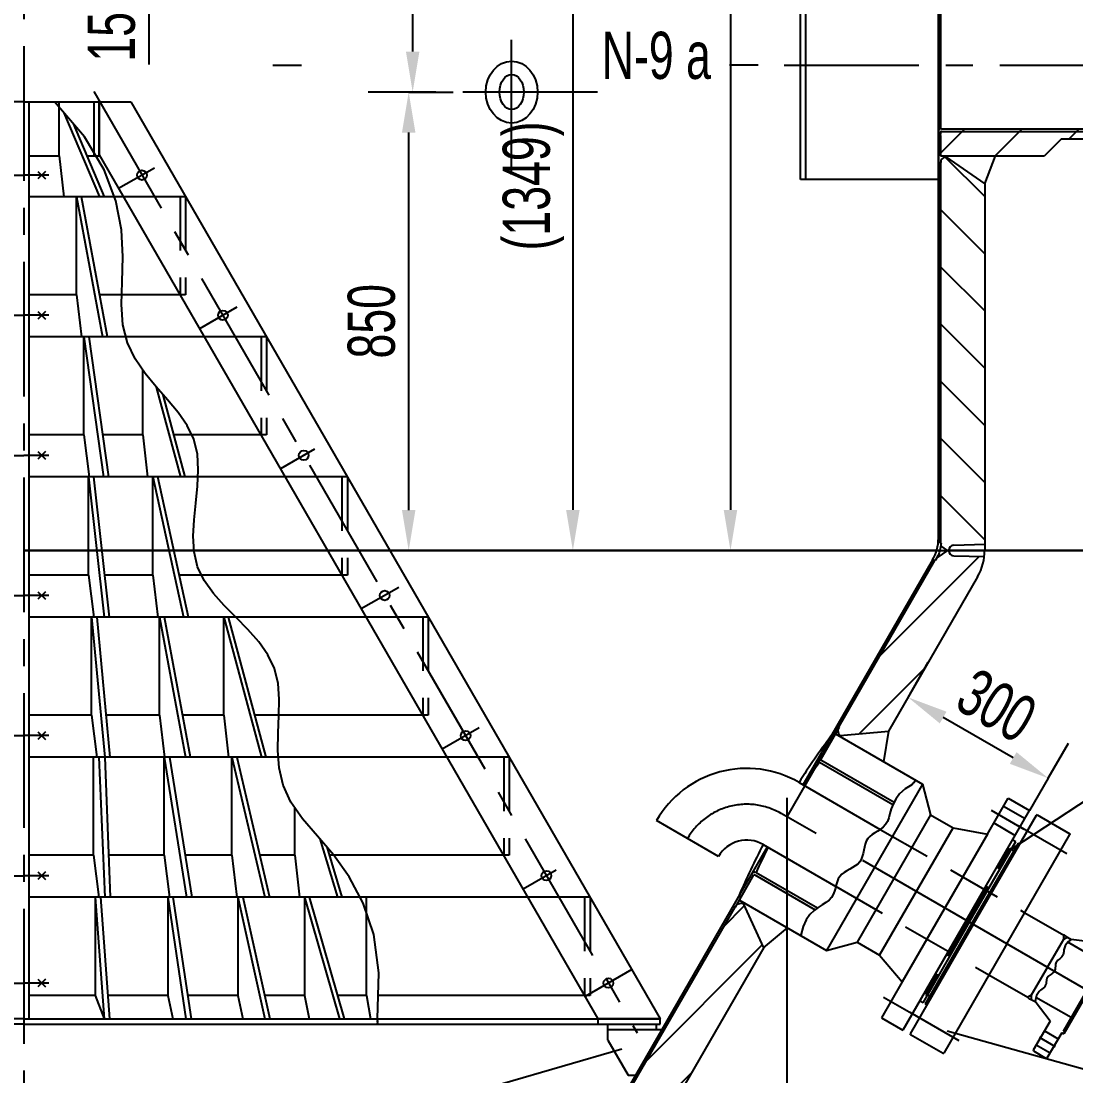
# Model space of a CAD drawing. Extents: x -3 to 21028, y -3 to 29728.
# Drawn here: x 6529 to 8485, y 6841 to 8797 of the extents above; entities that cross this region are included whole.
import ezdxf
from ezdxf.enums import TextEntityAlignment as Align

# ---------------------------------------------------------------- set-up
doc = ezdxf.new("R2010")
doc.units = 0
doc.header["$LTSCALE"] = 200
doc.header["$MEASUREMENT"] = 0
for name, pattern in [('F', [0.75, 0.5, -0.25]), ('G', [2, 1.25, -0.25, 0.25, -0.25]), ('K', [2.5, 1.25, -0.25, 0.25, -0.25, 0.25, -0.25])]:
    doc.linetypes.add(name, pattern=pattern)
doc.layers.get('0').update_dxf_attribs({"linetype": 'CONTINUOUS'})
doc.layers.get('DEFPOINTS').update_dxf_attribs({"linetype": 'CONTINUOUS'})
for name, color, linetype in [('01', 7, 'CONTINUOUS'), ('02', 1, 'CONTINUOUS'), ('02C', 3, 'CONTINUOUS'), ('04', 2, 'F'), ('05', 4, 'G'), ('07', 6, 'K'), ('08', 1, 'CONTINUOUS'), ('11', 3, 'CONTINUOUS')]:
    doc.layers.add(name, color=color, linetype=linetype)
doc.styles.get("Standard").update_dxf_attribs({"font": 'thenor.shx', "width": 0.707, "bigfont": 'hztxt.shx'})
doc.dimstyles.new('INTE', dxfattribs={"dimscale": 25, "dimtxt": 3.5, "dimasz": 3, "dimexe": 3, "dimexo": 0, "dimgap": 1, "dimtad": 1, "dimdec": 3, "dimdsep": 46, "dimtxsty": 'Standard', "dimcen": 0, "dimclrd": 1, "dimclre": 1, "dimclrt": 3, "dimaunit": 1, "dimadec": 0, "dimazin": 0, "dimtfac": 1, "dimtdec": 4, "dimtofl": 0, "dimtmove": 0, "dimatfit": 0, "dimfxl": 0, "dimtzin": 0, "dimarcsym": 0})
doc.dimstyles.new('INTE$2', dxfattribs={"dimscale": 25, "dimtxt": 3.5, "dimasz": 3, "dimexe": 3, "dimexo": 0, "dimgap": 1, "dimtad": 1, "dimtih": 1, "dimtoh": 1, "dimdec": 3, "dimdsep": 46, "dimtxsty": 'Standard', "dimcen": 0, "dimclrd": 1, "dimclre": 1, "dimclrt": 3, "dimaunit": 1, "dimadec": 3, "dimazin": 0, "dimtfac": 1, "dimtdec": 4, "dimtofl": 0, "dimtmove": 0, "dimatfit": 0, "dimfxl": 0, "dimtzin": 0, "dimarcsym": 0})
pattern_1 = [(45, (0, -289.53), (-53.033, 53.033), [])]

# ---------------------------------------------------------------- blocks, each defined once
blk = doc.blocks.new('*D77')
at = {"color": 1, "linetype": 'ByBlock'}
for p, q in [((7247.6, 8954.6), (7172.6, 8954.6)), ((7247.6, 8179.6), (7247.6, 8879.6)), ((6533.8, 8104.6), (7322.6, 8104.6))]:
    blk.add_line(p, q, dxfattribs=at)
for points in [[(7235.1, 8879.6), (7260.1, 8879.6), (7247.6, 8954.6)], [(7235.1, 8179.6), (7260.1, 8179.6), (7247.6, 8104.6)]]:
    blk.add_solid(points, dxfattribs=at)
at = {"layer": 'DEFPOINTS', "color": 0, "linetype": 'ByBlock'}
for p in [(7247.6, 8954.6), (7247.6, 8954.6), (6533.8, 8104.6)]:
    blk.add_point(p, dxfattribs=at)
at = {"color": 3, "linetype": 'ByBlock', "insert": (7178.8, 8529.6), "char_height": 87.5, "attachment_point": 5, "rotation": 90}
blk.add_mtext('850', dxfattribs=at)
blk = doc.blocks.new('*D194')
at = {"color": 1, "linetype": 'ByBlock'}
for p, q in [((8173.7, 7832.2), (8211.1, 7897.2)), ((8368.6, 7719.8), (8238.6, 7794.7)), ((8433.5, 7682.3), (8471, 7747.3))]:
    blk.add_line(p, q, dxfattribs=at)
for points in [[(8244.9, 7805.6), (8232.4, 7783.9), (8173.7, 7832.2)], [(8374.8, 7730.6), (8362.3, 7709), (8433.5, 7682.3)]]:
    blk.add_solid(points, dxfattribs=at)
at = {"layer": 'DEFPOINTS', "color": 0, "linetype": 'ByBlock'}
for p in [(8173.7, 7832.2), (8173.7, 7832.2), (8433.5, 7682.3)]:
    blk.add_point(p, dxfattribs=at)
at = {"color": 3, "linetype": 'ByBlock', "insert": (8337.9, 7816.8), "char_height": 87.5, "attachment_point": 5, "rotation": 330.0236}
blk.add_mtext('300', dxfattribs=at)
blk = doc.blocks.new('*D205')
at = {"color": 1, "linetype": 'ByBlock'}
for p, q in [((8233.8, 17274.6), (9669.6, 17274.6)), ((9594.6, 17199.6), (9594.6, 8179.6)), ((8233.1, 8104.6), (9669.6, 8104.6))]:
    blk.add_line(p, q, dxfattribs=at)
for points in [[(9582.1, 17199.6), (9607.1, 17199.6), (9594.6, 17274.6)], [(9582.1, 8179.6), (9607.1, 8179.6), (9594.6, 8104.6)]]:
    blk.add_solid(points, dxfattribs=at)
at = {"layer": 'DEFPOINTS', "color": 0, "linetype": 'ByBlock'}
for p in [(8233.8, 17274.6), (8233.1, 8104.6), (9594.6, 8104.6)]:
    blk.add_point(p, dxfattribs=at)
at = {"color": 3, "linetype": 'ByBlock', "insert": (9525.9, 12689.6), "char_height": 87.5, "attachment_point": 5, "rotation": 90}
blk.add_mtext('9170', dxfattribs=at)
blk = doc.blocks.new('*D206')
at = {"color": 1, "linetype": 'ByBlock'}
for p, q in [((6533.8, 7815.1), (9674.3, 7815.1)), ((9599.3, 7740.1), (9599.3, 6308.1)), ((7317.9, 6233.1), (9674.3, 6233.1))]:
    blk.add_line(p, q, dxfattribs=at)
for points in [[(9586.8, 7740.1), (9611.8, 7740.1), (9599.3, 7815.1)], [(9586.8, 6308.1), (9611.8, 6308.1), (9599.3, 6233.1)]]:
    blk.add_solid(points, dxfattribs=at)
at = {"layer": 'DEFPOINTS', "color": 0, "linetype": 'ByBlock'}
for p in [(6533.8, 7815.1), (7317.9, 6233.1), (9599.3, 6233.1)]:
    blk.add_point(p, dxfattribs=at)
at = {"color": 3, "linetype": 'ByBlock', "insert": (9530.6, 7024.1), "char_height": 87.5, "attachment_point": 5, "rotation": 90}
blk.add_mtext('1580', dxfattribs=at)
blk = doc.blocks.new('*D249')
at = {"color": 1, "linetype": 'ByBlock'}
for start, end in [(78.2616, 84.1308), (115.8692, 121.7384)]:
    blk.add_arc((6533.8, 26137.6), 732.5, start, end, dxfattribs=at)
for points in [[(6608.1, 26853.8), (6609.4, 26878.8), (6533.8, 26870.1)], [(6209.4, 26808.2), (6219.1, 26785.2), (6283.3, 26825.9)]]:
    blk.add_solid(points, dxfattribs=at)
at = {"layer": 'DEFPOINTS', "color": 0, "linetype": 'ByBlock'}
for p in [(6533.8, 28297.5), (5947.1, 27749.7), (6364.9, 26850.4), (6533.8, 26137.6), (6533.8, 5882.7)]:
    blk.add_point(p, dxfattribs=at)
at = {"color": 3, "linetype": 'ByBlock', "insert": (6422.7, 26930.4), "char_height": 87.5, "attachment_point": 5}
blk.add_mtext('20°', dxfattribs=at)
blk = doc.blocks.new('*D250')
at = {"color": 1, "linetype": 'ByBlock'}
for start, end in [(100.1385, 110.277), (49.723, 59.8615)]:
    blk.add_arc((6533.8, 26137.6), 424.4, start, end, dxfattribs=at)
for points in [[(6458, 26567.9), (6460.2, 26543), (6533.8, 26562)], [(6741.6, 26493.4), (6752.2, 26516), (6679, 26536.5)]]:
    blk.add_solid(points, dxfattribs=at)
at = {"layer": 'DEFPOINTS', "color": 0, "linetype": 'ByBlock'}
for p in [(6533.8, 28297.5), (7120.6, 27749.7), (6583.1, 26559.2), (6533.8, 26137.6), (6533.8, 5882.7)]:
    blk.add_point(p, dxfattribs=at)
at = {"color": 3, "linetype": 'ByBlock', "insert": (6634.8, 26618.6), "char_height": 87.5, "attachment_point": 5}
blk.add_mtext('20°', dxfattribs=at)
blk = doc.blocks.new('*D354')
at = {"color": 1, "linetype": 'ByBlock'}
for p, q in [((7948.8, 7356.1), (7948.8, 6387.4)), ((6533.8, 2082.3), (6533.8, 6537.4)), ((7873.8, 6462.4), (6608.8, 6462.4))]:
    blk.add_line(p, q, dxfattribs=at)
for points in [[(6608.8, 6474.9), (6608.8, 6449.9), (6533.8, 6462.4)], [(7873.8, 6474.9), (7873.8, 6449.9), (7948.8, 6462.4)]]:
    blk.add_solid(points, dxfattribs=at)
at = {"layer": 'DEFPOINTS', "color": 0, "linetype": 'ByBlock'}
for p in [(7948.8, 7356.1), (6533.8, 6462.4), (6533.8, 2082.3)]:
    blk.add_point(p, dxfattribs=at)
at = {"color": 3, "linetype": 'ByBlock', "insert": (7241.3, 6531.1), "char_height": 87.5, "attachment_point": 5}
blk.add_mtext('1415', dxfattribs=at)
blk = doc.blocks.new('*D357')
at = {"color": 1, "linetype": 'ByBlock'}
for p, q in [((7654.8, 9015.1), (9352.8, 9015.1)), ((9277.8, 7890.1), (9277.8, 8940.1)), ((8233.1, 7815.1), (9352.8, 7815.1))]:
    blk.add_line(p, q, dxfattribs=at)
for points in [[(9265.3, 8940.1), (9290.3, 8940.1), (9277.8, 9015.1)], [(9265.3, 7890.1), (9290.3, 7890.1), (9277.8, 7815.1)]]:
    blk.add_solid(points, dxfattribs=at)
at = {"layer": 'DEFPOINTS', "color": 0, "linetype": 'ByBlock'}
for p in [(7654.8, 9015.1), (9277.8, 9015.1), (8233.1, 7815.1)]:
    blk.add_point(p, dxfattribs=at)
at = {"color": 3, "linetype": 'ByBlock', "insert": (9209, 8415.1), "char_height": 87.5, "attachment_point": 5, "rotation": 90}
blk.add_mtext('1200', dxfattribs=at)
blk = doc.blocks.new('*D361')
at = {"color": 1, "linetype": 'ByBlock'}
for p, q in [((7077.8, 9166.8), (7627, 9166.8)), ((7552, 9091.8), (7552, 7890.1)), ((6533.8, 7815.1), (7627, 7815.1))]:
    blk.add_line(p, q, dxfattribs=at)
for points in [[(7539.5, 9091.8), (7564.5, 9091.8), (7552, 9166.8)], [(7539.5, 7890.1), (7564.5, 7890.1), (7552, 7815.1)]]:
    blk.add_solid(points, dxfattribs=at)
at = {"layer": 'DEFPOINTS', "color": 0, "linetype": 'ByBlock'}
for p in [(7077.8, 9166.8), (6533.8, 7815.1), (7552, 7815.1)]:
    blk.add_point(p, dxfattribs=at)
at = {"color": 3, "linetype": 'ByBlock', "insert": (7478.8, 8491), "char_height": 87.5, "attachment_point": 5, "rotation": 90}
blk.add_mtext('(1349)', dxfattribs=at)
blk = doc.blocks.new('*D362')
at = {"color": 1, "linetype": 'ByBlock'}
for p, q in [((6765.5, 9241.8), (6765.5, 9316.8)), ((6533.8, 9166.8), (6840.5, 9166.8)), ((6861.6, 9015.1), (6690.5, 9015.1)), ((6765.5, 8940.1), (6765.5, 8716.1))]:
    blk.add_line(p, q, dxfattribs=at)
for points in [[(6753, 9241.8), (6778, 9241.8), (6765.5, 9166.8)], [(6753, 8940.1), (6778, 8940.1), (6765.5, 9015.1)]]:
    blk.add_solid(points, dxfattribs=at)
at = {"layer": 'DEFPOINTS', "color": 0, "linetype": 'ByBlock'}
for p in [(6533.8, 9166.8), (6765.5, 9015.1), (6861.6, 9015.1)]:
    blk.add_point(p, dxfattribs=at)
at = {"color": 3, "linetype": 'ByBlock', "insert": (6696.7, 8790.6), "char_height": 87.5, "attachment_point": 5, "rotation": 90}
blk.add_mtext('150', dxfattribs=at)
blk = doc.blocks.new('*D380')
at = {"color": 1, "linetype": 'ByBlock'}
for p, q in [((8229.8, 10125.1), (7769.3, 10125.1)), ((7844.3, 10050.1), (7844.3, 7890.1)), ((8233.1, 7815.1), (7769.3, 7815.1))]:
    blk.add_line(p, q, dxfattribs=at)
for points in [[(7831.8, 10050.1), (7856.8, 10050.1), (7844.3, 10125.1)], [(7831.8, 7890.1), (7856.8, 7890.1), (7844.3, 7815.1)]]:
    blk.add_solid(points, dxfattribs=at)
at = {"layer": 'DEFPOINTS', "color": 0, "linetype": 'ByBlock'}
for p in [(8229.8, 10125.1), (7844.3, 7815.1), (8233.1, 7815.1)]:
    blk.add_point(p, dxfattribs=at)
at = {"color": 3, "linetype": 'ByBlock', "insert": (7775.6, 8970.1), "char_height": 87.5, "attachment_point": 5, "rotation": 90}
blk.add_mtext('2310', dxfattribs=at)
blk = doc.blocks.new('*D425')
at = {"color": 1, "linetype": 'ByBlock'}
for p, q in [((8229.8, 7831.4), (8229.8, 9795.2)), ((8233.8, 8895.6), (8233.8, 9795.2)), ((8154.8, 9720.2), (7998.9, 9720.2)), ((8308.8, 9720.2), (8383.8, 9720.2))]:
    blk.add_line(p, q, dxfattribs=at)
for points in [[(8154.8, 9732.7), (8154.8, 9707.7), (8229.8, 9720.2)], [(8308.8, 9732.7), (8308.8, 9707.7), (8233.8, 9720.2)]]:
    blk.add_solid(points, dxfattribs=at)
at = {"layer": 'DEFPOINTS', "color": 0, "linetype": 'ByBlock'}
for p in [(8229.8, 9720.2), (8233.8, 8895.6), (8229.8, 7831.4)]:
    blk.add_point(p, dxfattribs=at)
at = {"color": 3, "linetype": 'ByBlock', "insert": (8039.4, 9789), "char_height": 87.5, "attachment_point": 5}
blk.add_mtext('4', dxfattribs=at)
blk = doc.blocks.new('*D438')
at = {"color": 1, "linetype": 'ByBlock'}
for p, q in [((6834.3, 27965.4), (10524.2, 27965.4)), ((10449.2, 27890.4), (10449.2, 2343.6)), ((9669.4, 2268.6), (10524.2, 2268.6))]:
    blk.add_line(p, q, dxfattribs=at)
for points in [[(10436.7, 27890.4), (10461.7, 27890.4), (10449.2, 27965.4)], [(10436.7, 2343.6), (10461.7, 2343.6), (10449.2, 2268.6)]]:
    blk.add_solid(points, dxfattribs=at)
at = {"layer": 'DEFPOINTS', "color": 0, "linetype": 'ByBlock'}
for p in [(6834.3, 27965.4), (9669.4, 2268.6), (10449.2, 2268.6)]:
    blk.add_point(p, dxfattribs=at)
at = {"color": 3, "linetype": 'ByBlock', "insert": (10380.4, 15117), "char_height": 87.5, "attachment_point": 5, "rotation": 90}
blk.add_mtext('≈25685', dxfattribs=at)
blk = doc.blocks.new('*D456')
at = {"color": 1, "linetype": 'ByBlock'}
for p, q in [((6533.8, 6936.8), (6270.5, 6936.8)), ((6345.5, 6861.8), (6345.5, 6308.1)), ((6533.8, 6233.1), (6270.5, 6233.1))]:
    blk.add_line(p, q, dxfattribs=at)
for points in [[(6333, 6861.8), (6358, 6861.8), (6345.5, 6936.8)], [(6333, 6308.1), (6358, 6308.1), (6345.5, 6233.1)]]:
    blk.add_solid(points, dxfattribs=at)
at = {"layer": 'DEFPOINTS', "color": 0, "linetype": 'ByBlock'}
for p in [(6533.8, 6936.8), (6345.5, 6233.1), (6533.8, 6233.1)]:
    blk.add_point(p, dxfattribs=at)
at = {"color": 3, "linetype": 'ByBlock', "insert": (6276.8, 6585), "char_height": 87.5, "attachment_point": 5, "rotation": 90}
blk.add_mtext('703.702', dxfattribs=at)

msp = doc.modelspace()

# ---------------------------------------------------------------- hatches: boundary and pattern name
at = {"layer": '08'}
h = msp.add_hatch(dxfattribs=at)
h.set_pattern_fill('ANSI31', color=256, scale=600, style=0)
h.paths.add_polyline_path([(8426.8306, 8883.1112), (8241.8306, 8883.1112), (8241.8306, 8885.1112), (8234.8306, 8890.0127), (8234.8306, 8895.0127), (8229.8306, 8897.8994), (8229.8306, 8836.685, 0.296918997), (8235.3182, 8833.1112), (8619.8306, 8833.1112), (8619.8306, 8715.1112), (8622.8306, 8715.1112), (8622.8306, 8871.6112), (8626.3306, 8871.6112), (8626.3306, 8887.6112), (8619.8306, 8887.6112), (8619.8306, 8897.1112), (8573.8306, 8897.1112), (8573.8306, 8873.1112), (8512.8306, 8851.6112), (8458.3306, 8851.6112)])
h.paths.add_polyline_path([(8622.8306, 8715.1112), (8619.8306, 8715.1112), (8619.8306, 8597.1112), (8235.3182, 8597.1112, 0.296918997), (8229.8306, 8593.5374), (8229.8306, 8532.323), (8234.8306, 8535.2098), (8234.8306, 8540.2098), (8241.8306, 8545.1112), (8241.8306, 8547.1112), (8426.8306, 8547.1112), (8458.3306, 8578.6112), (8512.8306, 8578.6112), (8573.8306, 8557.1112), (8573.8306, 8533.1112), (8619.8306, 8533.1112), (8619.8306, 8542.6112), (8626.3306, 8542.6112), (8626.3306, 8558.6112), (8622.8306, 8558.6112)])
h.paths.add_polyline_path([(8619.8306, 8497.1112), (8573.8306, 8497.1112), (8573.8306, 8480.1112), (8619.8306, 8480.1112)])
h.paths.add_polyline_path([(8619.8306, 8950.1112), (8573.8306, 8950.1112), (8573.8306, 8933.1112), (8619.8306, 8933.1112)])
h = msp.add_hatch(dxfattribs=at)
h.set_pattern_fill('ANSI31', color=256, scale=600, angle=90, style=0)
h.set_pattern_definition([(135, (0, -289.53), (-53.033, -53.033), [])])
h.paths.add_polyline_path([(8315.8306, 8494.6963), (8243.8306, 8545.1112), (8241.8306, 8545.1112), (8234.8306, 8540.2098), (8234.8306, 8535.2098), (8233.8306, 8534.6324), (8233.8306, 7829.0911), (8234.8306, 7828.5137), (8234.8306, 7828.2299, -0.022884355), (8234.6214, 7823.6602), (8246.8306, 7815.1112), (8248.8306, 7815.1112, -0.406566259), (8258.5689, 7825.1078), (8315.8306, 7826.6072)])
h = msp.add_hatch(dxfattribs=at)
h.set_pattern_fill('ANSI31', color=256, scale=600, style=0)
h.set_pattern_definition(pattern_1)
h.paths.add_polyline_path([(8302.4538, 7765.9631, 0.100322337), (8315.0722, 7803.6351), (8258.5689, 7805.1146, -0.406566259), (8248.8306, 7815.1112), (8246.8306, 7815.1112), (8226.9595, 7801.1973), (8224.0755, 7796.1973), (8222.9211, 7796.1973), (8045.5015, 7488.6052), (8046.1254, 7487.5266), (8043.2386, 7482.5266), (8045.7737, 7473.0657), (8047.5057, 7472.0657), (8137.4733, 7479.9368)])
h = msp.add_hatch(dxfattribs=at)
h.set_pattern_fill('ANSI31', color=256, scale=600, style=0)
h.set_pattern_definition(pattern_1)
h.paths.add_polyline_path([(7905.7714, 7078.2355), (7867.5057, 7160.2965), (7865.7737, 7161.2965), (7856.3127, 7158.7615), (7853.426, 7153.7615), (7852.3636, 7153.7623), (7328.1984, 6245.0178), (7329.0647, 6244.5181, 0.029075022), (7326.4496, 6239.3298), (7335.3306, 6233.1112), (7337.3306, 6233.1112, -0.406566259), (7347.0689, 6243.1078), (7425.2493, 6245.155)])

# ---------------------------------------------------------------- linework, layer by layer
at = {"color": 1, "linetype": 'ByBlock'}
for p, q in [((7254.9372, 13290.1112), (7254.9372, 8740.1112)), ((7247.5934, 8665.1112), (7329.9372, 8665.1112))]:
    msp.add_line(p, q, dxfattribs=at)
msp.add_solid([(7242.4372, 8740.1112), (7267.4372, 8740.1112), (7254.9372, 8665.1112)], dxfattribs=at)
at = {"layer": '01'}
for p, q in [((8229.8306, 14549.323), (8229.8306, 7831.4005)), ((7973.8306, 8503.0127), (7973.8306, 8941.3271)), ((7983.8306, 8503.0127), (7983.8306, 8935.5536)), ((8233.8306, 8833.2986), (8233.8306, 8596.9239)), ((6533.8306, 8646.8131), (6335.3261, 8646.8131)), ((6533.8306, 8646.8131), (6732.3352, 8646.8131)), ((6543.8306, 6946.8131), (6543.8306, 8646.8131)), ((6599.4559, 8546.8131), (6599.4559, 8646.8131)), ((6663.8306, 8646.8131), (6663.8306, 8546.8131)), ((6673.5956, 8548.553), (6673.5956, 8648.553)), ((6673.8306, 8646.8131), (6673.8306, 8546.8131)), ((6732.3352, 8646.8131), (7713.8306, 6946.8131)), ((6607.9992, 8626.7941), (6674.479, 8471.0178)), ((6625.1642, 8606.8656), (6683.1392, 8471.0178)), ((8235.3182, 8597.1112), (8619.8306, 8597.1112)), ((8235.3182, 8592.1112), (8560.8306, 8592.1112)), ((8233.8306, 8584.6313), (8233.8306, 8547.1112)), ((8458.3306, 8578.6112), (8426.8306, 8547.1112)), ((6673.5956, 8548.553), (7598.3606, 6946.8131)), ((6543.8306, 8546.8131), (6599.4559, 8546.8131)), ((6599.4559, 8546.8131), (6608.1161, 8471.0178)), ((6650.7925, 8546.8131), (6673.8306, 8546.8131)), ((8234.8306, 8535.2098), (8229.8306, 8532.323)), ((8233.8306, 8547.1112), (8426.8306, 8547.1112)), ((8233.8306, 8534.6324), (8233.8306, 7829.0911)), ((8241.8306, 8545.1112), (8234.8306, 8540.2098)), ((8234.8306, 8535.2098), (8234.8306, 8540.2098)), ((8241.8306, 8545.1112), (8241.8306, 8547.1112)), ((8243.8306, 8545.1112), (8243.8306, 8547.1112)), ((8243.8306, 8545.1112), (8315.8306, 8494.6963)), ((8315.8306, 8494.6963), (8335.8306, 8547.1112)), ((6559.7573, 8518.0408), (6573.8994, 8503.8986)), ((6573.8994, 8518.0408), (6559.7573, 8503.8986)), ((8233.8306, 8503.0127), (7973.8306, 8503.0127)), ((8315.8306, 8494.6963), (8315.8306, 7815.1112)), ((6833.8306, 8471.0178), (6543.8306, 8471.0178)), ((6631.724, 8289.0178), (6631.724, 8471.0178)), ((6631.724, 8471.0178), (6679.6113, 8211.2102)), ((6689.0082, 8211.2102), (6641.1209, 8471.0178)), ((6631.724, 8289.0178), (6543.8306, 8289.0178)), ((6631.724, 8289.0178), (6641.1209, 8211.2102)), ((6833.8306, 8289.0178), (6674.6669, 8289.0178)), ((6559.7573, 8258.2331), (6573.8994, 8244.091)), ((6573.8994, 8258.2331), (6559.7573, 8244.091)), ((6983.8306, 8211.2102), (6543.8306, 8211.2102)), ((6645.4624, 8029.2102), (6645.4624, 8211.2102)), ((6645.4624, 8211.2102), (6681.6988, 7951.4025)), ((6691.358, 7951.4025), (6655.1216, 8211.2102)), ((6754.4866, 8029.2102), (6754.4866, 8149.6173)), ((6779.5757, 8118.0956), (6824.4899, 7951.4025)), ((6833.1502, 7951.4025), (6792.0451, 8103.9585)), ((6645.4624, 8029.2102), (6543.8306, 8029.2102)), ((6645.4624, 8029.2102), (6655.1216, 7951.4025)), ((6754.4866, 8029.2102), (6680.5059, 8029.2102)), ((6754.4866, 8029.2102), (6763.1469, 7951.4025)), ((6983.8306, 8029.2102), (6812.1855, 8029.2102)), ((6559.7573, 7998.4255), (6573.8994, 7984.2834)), ((6573.8994, 7998.4255), (6559.7573, 7984.2834)), ((7133.8306, 7951.4025), (6543.8306, 7951.4025)), ((6653.6826, 7769.4025), (6653.6826, 7951.4025)), ((6653.6826, 7951.4025), (6682.791, 7691.5949)), ((6692.5725, 7691.5949), (6663.4641, 7951.4025)), ((6773.2964, 7769.4025), (6773.2964, 7951.4025)), ((6773.2964, 7951.4025), (6830.2412, 7691.5949)), ((6839.3766, 7691.5949), (6782.4319, 7951.4025)), ((8234.8306, 7828.5137), (8229.8306, 7831.4005)), ((8234.8306, 7828.5137), (8234.8306, 7828.2299)), ((8258.5689, 7825.1078), (8315.8306, 7826.6072)), ((8233.079, 7815.1112), (6533.8306, 7815.1112)), ((8226.6046, 7815.1112), (7212.5185, 7815.1112)), ((8246.8306, 7815.1112), (8226.9595, 7801.1973)), ((8246.8306, 7815.1112), (8234.6214, 7823.6602)), ((8248.8306, 7815.1112), (8246.8306, 7815.1112)), ((8248.8306, 7815.1112), (8246.8306, 7815.1112)), ((8248.8306, 7815.1112), (8246.8306, 7815.1112)), ((8258.5689, 7805.1146), (8315.0722, 7803.6351)), ((8219.1291, 7797.6289), (7978.6718, 7380.7484)), ((8222.9211, 7796.1973), (8045.5015, 7488.6052)), ((8224.0755, 7796.1973), (8218.3034, 7796.1973)), ((8228.1422, 7803.2477), (8224.0755, 7796.1973)), ((6653.6826, 7769.4025), (6543.8306, 7769.4025)), ((6653.6826, 7769.4025), (6663.4641, 7691.5949)), ((6773.2964, 7769.4025), (6683.8551, 7769.4025)), ((6773.2964, 7769.4025), (6782.4319, 7691.5949)), ((7133.8306, 7769.4025), (6822.3227, 7769.4025)), ((8302.4538, 7765.9631), (8137.4733, 7479.9368)), ((6559.7573, 7738.6179), (6573.8994, 7724.4758)), ((6573.8994, 7738.6179), (6559.7573, 7724.4758)), ((7283.8306, 7691.5949), (6543.8306, 7691.5949)), ((6659.1398, 7691.5949), (6683.8886, 7431.7873)), ((6659.1398, 7509.5949), (6659.1398, 7691.5949)), ((6668.9879, 7691.5949), (6693.2991, 7431.7873)), ((6785.6416, 7691.5949), (6833.5253, 7431.7873)), ((6785.6416, 7509.5949), (6785.6416, 7691.5949)), ((6842.9222, 7431.7873), (6795.0385, 7691.5949)), ((6904.4922, 7509.5949), (6904.4922, 7691.5949)), ((6904.4922, 7691.5949), (6974.4935, 7431.7873)), ((6983.1537, 7431.7873), (6913.1524, 7691.5949)), ((6659.1398, 7509.5949), (6543.8306, 7509.5949)), ((6659.1398, 7509.5949), (6668.9879, 7431.7873)), ((6785.6416, 7509.5949), (6686.0184, 7509.5949)), ((6785.6416, 7509.5949), (6795.0385, 7431.7873)), ((6904.4922, 7509.5949), (6828.5819, 7509.5949)), ((6904.4922, 7509.5949), (6913.1524, 7431.7873)), ((7283.8306, 7509.5949), (6962.1896, 7509.5949)), ((8046.1254, 7487.5266), (8043.2321, 7492.5283)), ((6559.7573, 7478.8103), (6573.8994, 7464.6681)), ((6573.8994, 7478.8103), (6559.7573, 7464.6681)), ((8045.7737, 7473.0657), (8043.2386, 7482.5266)), ((8047.5057, 7472.0657), (8137.4733, 7479.9368)), ((8137.4733, 7479.9368), (8127.9128, 7423.3332)), ((8036.2757, 7470.4664), (8030.5022, 7470.4664)), ((7433.8306, 7431.7873), (6543.8306, 7431.7873)), ((6663.0225, 7249.7873), (6663.0225, 7431.7873)), ((6672.9108, 7431.7873), (6683.8886, 7171.9797)), ((6683.8886, 7431.7873), (6693.777, 7171.9797)), ((6794.3283, 7249.7873), (6794.3283, 7431.7873)), ((6794.3283, 7431.7873), (6835.5946, 7171.9797)), ((6803.8841, 7431.7873), (6845.1503, 7171.9797)), ((6919.8151, 7249.7873), (6919.8151, 7431.7873)), ((6919.8151, 7431.7873), (6980.5597, 7171.9797)), ((6928.8248, 7431.7873), (6989.5694, 7171.9797)), ((7971.3548, 7384.9729), (8122.1463, 7297.9134)), ((8200.2894, 7381.5465), (8022.2894, 7073.2415)), ((8200.2894, 7381.5465), (8215.4795, 7324.8565)), ((7036.6797, 7249.7873), (7036.6797, 7337.3336)), ((8215.2443, 7324.9923), (8078.9795, 7088.4316)), ((8120.5487, 7064.4316), (8257.0487, 7300.8565)), ((7082.6587, 7280.3187), (7115.5455, 7171.9797)), ((8320.6262, 7288.976), (8162.6262, 7015.312)), ((7095.5103, 7265.2006), (7123.8079, 7171.9797)), ((7912.2192, 7265.5397), (7322.0191, 6242.3105)), ((7904.8548, 7269.7915), (8039.6289, 7191.9796)), ((6663.0225, 7249.7873), (6543.8306, 7249.7873)), ((6663.0225, 7249.7873), (6672.9108, 7171.9797)), ((6794.3283, 7249.7873), (6690.8156, 7249.7873)), ((6794.3283, 7249.7873), (6803.8841, 7171.9797)), ((6919.8151, 7249.7873), (6832.7918, 7249.7873)), ((6919.8151, 7249.7873), (6928.8248, 7171.9797)), ((7036.6797, 7249.7873), (6971.3775, 7249.7873)), ((7036.6797, 7249.7873), (7044.9421, 7171.9797)), ((7433.8306, 7249.7873), (7100.189, 7249.7873)), ((6559.7573, 7219.0027), (6573.8994, 7204.8605)), ((6573.8994, 7219.0027), (6559.7573, 7204.8605)), ((7583.8306, 7171.9797), (6543.8306, 7171.9797)), ((6665.9244, 7171.9797), (6682.8929, 6946.8131)), ((6665.9244, 7171.9797), (6665.9244, 6989.9797)), ((6675.8388, 7171.9797), (6692.8074, 6946.8131)), ((6800.7579, 7171.9797), (6834.3965, 6946.8131)), ((6800.7579, 7171.9797), (6800.7579, 6989.9797)), ((6810.4172, 7171.9797), (6844.0558, 6946.8131)), ((6931.0243, 7171.9797), (6980.7615, 6946.8131)), ((6931.0243, 7171.9797), (6931.0243, 6989.9797)), ((6940.2631, 7171.9797), (6990.0003, 6946.8131)), ((7054.4946, 7171.9797), (7119.4952, 6946.8131)), ((7054.4946, 7171.9797), (7054.4946, 6989.9797)), ((7063.1548, 7171.9797), (7128.1608, 6946.8131)), ((7169.0561, 6989.9797), (7169.0561, 7171.9797)), ((7865.7737, 7161.2965), (7856.3127, 7158.7615)), ((7863.2757, 7170.8216), (7860.3889, 7175.8216)), ((7865.7737, 7161.2965), (7867.5057, 7160.2965)), ((7867.5057, 7160.2965), (7905.6729, 7078.4467)), ((7852.3636, 7153.7623), (7328.1984, 6245.0178)), ((7853.426, 7153.7615), (7847.6477, 7153.7662)), ((8390.0576, 7143.2347), (8462.1518, 7101.6111)), ((7905.6729, 7078.4467), (7949.9128, 7115.0282)), ((8022.2894, 7073.2415), (8078.9795, 7088.4316)), ((8534.831, 7050.9895), (8469.7709, 7088.552)), ((8520.9172, 7087.8902), (8475.7941, 7093.7347)), ((7906.0941, 7078.795), (7425.2493, 6245.155)), ((8323.5576, 7028.0533), (8395.6518, 6986.4297)), ((6559.7573, 7019.8168), (6573.8994, 7005.6747)), ((6573.8994, 7019.8168), (6559.7573, 7005.6747)), ((6665.9244, 6989.9797), (6543.8306, 6989.9797)), ((6665.9244, 6989.9797), (6682.8929, 6946.8131)), ((6800.7579, 6989.9797), (6689.5543, 6989.9797)), ((6800.7579, 6989.9797), (6810.4172, 6946.8131)), ((6931.0243, 6989.9797), (6837.6069, 6989.9797)), ((6931.0243, 6989.9797), (6940.2631, 6946.8131)), ((7054.4946, 6989.9797), (6980.4652, 6989.9797)), ((7054.4946, 6989.9797), (7063.1548, 6946.8131)), ((7169.0561, 6989.9797), (7115.6985, 6989.9797)), ((7169.0561, 6989.9797), (7176.9897, 6946.8131)), ((7583.8306, 6989.9797), (7190.9209, 6989.9797)), ((8475.831, 6948.7985), (8410.7709, 6986.361)), ((8436.9172, 6942.3979), (8409.2941, 6978.5533)), ((6533.8306, 6946.8131), (5353.8306, 6946.8131)), ((6533.8306, 6946.8131), (7713.8306, 6946.8131)), ((7713.8306, 6946.8131), (7598.3606, 6946.8131)), ((7598.8306, 6936.8131), (7598.8306, 6946.8131)), ((7713.8306, 6936.8131), (7713.8306, 6946.8131)), ((6533.8306, 6936.8131), (5353.8306, 6936.8131)), ((6533.8306, 6936.8131), (7713.8306, 6936.8131)), ((7616.8357, 6936.8131), (7706.8357, 6936.8131)), ((7616.8357, 6906.8131), (7616.8357, 6936.8131)), ((7616.8357, 6926.8131), (7716.8357, 6926.8131)), ((7706.8357, 6926.8131), (7706.8357, 6936.8131)), ((7616.8357, 6906.8131), (7654.3635, 6841.8131)), ((8458.4649, 6920.7197), (8462.3621, 6918.4697)), ((7654.3635, 6841.8131), (7667.761, 6841.8131))]:
    msp.add_line(p, q, dxfattribs=at)
at = {"layer": '01', "ltscale": 2}
for p, q in [((8458.3306, 8578.6112), (8512.8306, 8578.6112)), ((8294.4538, 7121.644), (8411.4538, 7324.294)), ((8412.8198, 7324.66), (8411.4538, 7324.294)), ((8412.8198, 7324.66), (8473.4416, 7289.66)), ((7822.1898, 7247.6588), (7707.0084, 7314.1588)), ((8356.8076, 7085.644), (8473.8076, 7288.294)), ((8473.4416, 7289.66), (8473.8076, 7288.294)), ((8291.8557, 7123.144), (8378.1057, 7272.5334)), ((8369.8557, 7258.244), (8365.0926, 7260.994)), ((8380.7038, 7271.0334), (8378.1057, 7272.5334)), ((8294.4538, 7121.644), (8177.4538, 6918.9941)), ((8291.8557, 7123.144), (8205.6057, 6973.7546)), ((8462.1518, 7094.1055), (8462.1518, 7101.6111)), ((8356.8076, 7085.644), (8239.8076, 6882.9941)), ((8432.1518, 7042.144), (8462.1518, 7094.1055)), ((8462.1518, 7094.1055), (8468.6518, 7097.8583)), ((8468.6518, 7097.8583), (8475.7941, 7093.7347)), ((8432.1518, 7042.144), (8402.1518, 6990.1825)), ((8213.8557, 6988.0441), (8209.0926, 6990.7941)), ((8402.1518, 6990.1825), (8395.6518, 6986.4297)), ((8402.1518, 6990.1825), (8402.1518, 6982.6769)), ((8505.331, 6999.894), (8461.331, 6923.6838)), ((8508.3621, 6998.144), (8462.3621, 6918.4697)), ((8208.2038, 6972.2546), (8205.6057, 6973.7546)), ((8402.1518, 6982.6769), (8409.2941, 6978.5533)), ((8436.9172, 6942.3979), (8405.6672, 6888.2713)), ((8177.8198, 6917.6281), (8177.4538, 6918.9941)), ((8177.8198, 6917.6281), (8238.4416, 6882.6281)), ((8426.4172, 6924.2114), (8451.9649, 6909.4614)), ((8458.4649, 6920.7197), (8431.2149, 6873.5213)), ((8461.331, 6923.6838), (8464.3621, 6921.9338)), ((8406.0332, 6886.9053), (8405.6672, 6888.2713)), ((8406.0332, 6886.9053), (8429.8489, 6873.1553)), ((8411.4172, 6898.2306), (8436.9649, 6883.4806)), ((8238.4416, 6882.6281), (8239.8076, 6882.9941)), ((8431.2149, 6873.5213), (8429.8489, 6873.1553))]:
    msp.add_line(p, q, dxfattribs=at)
at = {"layer": '01', "ltscale": 1.5}
msp.add_line((8243.8306, 8545.1112), (8241.8306, 8545.1112), dxfattribs=at)
at = {"layer": '01', "ltscale": 0.75}
for p, q in [((8046.1254, 7487.5266), (8011.7757, 7428.0312)), ((8038.7757, 7474.7965), (8200.2894, 7381.5465)), ((8045.7737, 7473.0657), (8047.5057, 7472.0657)), ((8009.6417, 7422.335), (8145.4212, 7343.9427)), ((8012.1417, 7426.6651), (8147.6596, 7348.4238)), ((8320.6262, 7288.976), (8359.1262, 7355.66)), ((8359.1262, 7355.66), (8398.9634, 7332.66)), ((8350.6262, 7340.9376), (8390.4634, 7317.9376)), ((8215.4795, 7324.8565), (8257.0487, 7300.8565)), ((8281.4634, 7129.144), (8398.9634, 7332.66)), ((8257.0487, 7300.8565), (8320.6262, 7288.976)), ((8332.6262, 7309.7606), (8372.4634, 7286.7606)), ((8367.7134, 7278.5334), (8373.3426, 7275.2834)), ((8287.0926, 7125.894), (8373.3426, 7275.2834)), ((7891.6417, 7217.953), (8005.684, 7152.1107)), ((7853.426, 7153.7615), (7887.7757, 7213.2569)), ((7889.1417, 7213.6229), (8001.3475, 7148.8409)), ((7860.7757, 7166.4915), (8022.2894, 7073.2415)), ((8281.4634, 7129.144), (8163.9634, 6925.6281)), ((8287.0926, 7125.894), (8200.8426, 6976.5046)), ((8078.9795, 7088.4316), (8120.5487, 7064.4316)), ((8120.5487, 7064.4316), (8162.6262, 7015.312)), ((8162.6262, 7015.312), (8124.1262, 6948.6281)), ((8195.2134, 6979.7546), (8200.8426, 6976.5046)), ((8124.1262, 6948.6281), (8163.9634, 6925.6281))]:
    msp.add_line(p, q, dxfattribs=at)
at = {"layer": '01'}
for centre in [(6753.0294, 8510.9697), (6903.0294, 8251.1621), (7053.0294, 7991.3544), (7203.0294, 7731.5468), (7353.0294, 7471.7392), (7503.0294, 7211.9316), (7618.0294, 7012.7457)]:
    msp.add_circle(centre, 9, dxfattribs=at)
for centre, radius, start, end in [((8235.3182, 8591.1112), 6, 90, 156.148618), ((6533.8306, 8715.1112), 1705, 355.6109894, 355.8318011), ((8235.3182, 8591.1112), 1, 90, 175.8318011), ((8149.8306, 7837.6004), 80, 330.0235865, 360), ((8184.8306, 7828.2299), 50, 330.0235865, 360), ((8258.8306, 7815.1112), 10, 91.5, 180), ((8258.8306, 7815.1112), 10, 180, 268.5), ((8215.8306, 7815.9275), 100, 330.0235865, 360), ((9194.19, 6602.1811), 1451.9259, 143.2715506, 147.3748641), ((8952.9218, 6741.4774), 1163.3333, 144.1783243, 146.7229965), ((7874.5843, 7217.4088), 193.5, 59.9929852, 150), ((7874.5843, 7217.4088), 60.5, 59.9775639, 150), ((9194.19, 6602.1811), 1451.9259, 152.6251359, 156.7284494), ((8952.9218, 6741.4774), 1163.3333, 153.2770035, 155.8216757), ((8460.1595, 7091.0991), 11.1111, 35.3663195, 84.6336805), ((8403.7594, 6993.4112), 11.1111, 215.3663195, 264.6336805)]:
    msp.add_arc(centre, radius, start, end, dxfattribs=at)
at = {"layer": '01', "ltscale": 0.75}
for centre, radius, start, end in [((8012.6417, 7427.5312), 6, 150, 240), ((8012.6417, 7427.5312), 1, 150, 240), ((7888.6417, 7212.7569), 6, 60, 150), ((7888.6417, 7212.7569), 1, 60, 150)]:
    msp.add_arc(centre, radius, start, end, dxfattribs=at)
at = {"layer": '01'}
for major_axis, ratio in [((0, 57.5), 0.834782609), ((0, 32.5), 0.692307692)]:
    msp.add_ellipse((7438.4962, 8665.1112), major_axis=major_axis, ratio=ratio, dxfattribs=at)
at = {"layer": '02'}
for p, q in [((8366.0181, 7261.7137), (10043.2159, 8365.8133)), ((8433.5274, 7392.7771), (8398.8796, 7332.7084)), ((8246.2094, 6924.4111), (10042.9225, 6422.7358)), ((7642.5803, 6890.3642), (6976.0867, 6697.1056))]:
    msp.add_line(p, q, dxfattribs=at)
at = {"layer": '02C'}
for points in [[(7189.4611, 6946.8131), (7192.3419, 7031.995), (7182.627, 7102.7108), (7163.3377, 7161.191), (7137.4954, 7209.6658), (7108.1213, 7250.3655), (7078.2367, 7285.5205), (7050.863, 7317.3611), (7029.0214, 7348.1177), (7014.9186, 7379.5782), (7007.5032, 7411.761), (7004.9092, 7444.2422), (7005.2704, 7476.5979), (7006.7208, 7508.4042), (7007.3944, 7539.2371), (7005.425, 7568.6728), (6998.9468, 7596.2872), (6986.6701, 7621.8206), (6969.6122, 7645.6703), (6949.3669, 7668.3973), (6927.5277, 7690.5631), (6905.6886, 7712.7288), (6885.4432, 7735.4559), (6868.3853, 7759.3055), (6856.1087, 7784.839), (6849.6758, 7812.4305), (6848.0241, 7841.7059), (6849.56, 7872.1038), (6852.6896, 7903.0631), (6855.8192, 7934.0223), (6857.3551, 7964.4203), (6855.7034, 7993.6956), (6849.2706, 8021.2872), (6837.0149, 8046.8669), (6820.1042, 8071.0405), (6800.2582, 8094.6469), (6779.1969, 8118.525), (6758.6402, 8143.5138), (6740.3078, 8170.4524), (6725.9198, 8200.1796), (6717.1959, 8233.5344), (6714.9442, 8271.1901), (6716.3243, 8313.1572), (6717.5843, 8359.2807), (6714.9719, 8409.4053), (6704.7351, 8463.376), (6683.1216, 8521.0377), (6646.3794, 8582.235), (6590.7562, 8646.8131)], [(8180.8398, 7380.6779), (8168.262, 7372.7891), (8157.9807, 7363.5787), (8150.6965, 7354.1583), (8145.7249, 7344.7705), (8142.3816, 7335.6582), (8139.9821, 7327.0642), (8137.842, 7319.2313), (8135.277, 7312.4023), (8131.7615, 7306.7373), (8127.4065, 7302.0658), (8122.4819, 7298.1347), (8117.2576, 7294.6908), (8112.0034, 7291.4809), (8106.9893, 7288.2518), (8102.4852, 7284.7504), (8098.7609, 7280.7236), (8095.9977, 7275.9927), (8094.0218, 7270.6778), (8092.5707, 7264.9736), (8091.3821, 7259.0748), (8090.1935, 7253.1759), (8088.7424, 7247.4717), (8086.7665, 7242.1569), (8084.0033, 7237.426), (8080.2778, 7233.4089), (8075.7649, 7229.9758), (8070.7272, 7226.932), (8065.427, 7224.0829), (8060.1269, 7221.2337), (8055.0892, 7218.1899), (8050.5763, 7214.7568), (8046.8508, 7210.7397), (8044.0779, 7206.0072), (8042.0341, 7200.6808), (8040.3989, 7194.9455), (8038.8517, 7188.986), (8037.0719, 7182.9871), (8034.7389, 7177.1337), (8031.5321, 7171.6106), (8027.1309, 7166.6026), (8021.34, 7162.1663), (8014.4651, 7157.8454), (8006.9371, 7153.0555), (7999.187, 7147.2119), (7991.6457, 7139.7302), (7984.7442, 7130.0258), (7978.9134, 7117.5143), (7974.5843, 7101.6111)], [(8188.0385, 7388.6196), (8187.6127, 7388.4269), (8187.2885, 7388.2073), (8187.0478, 7387.9705), (8186.8722, 7387.7256), (8186.7434, 7387.4823), (8186.6431, 7387.25), (8186.5531, 7387.0381), (8186.4549, 7386.856), (8186.3344, 7386.7102), (8186.1942, 7386.5956), (8186.0408, 7386.5039), (8185.8808, 7386.4271), (8185.7209, 7386.357), (8185.5676, 7386.2854), (8185.4277, 7386.2042), (8185.3076, 7386.1053), (8185.2119, 7385.9829), (8185.136, 7385.8411), (8185.0734, 7385.6864), (8185.0175, 7385.5251), (8184.9615, 7385.3639), (8184.899, 7385.2092), (8184.8231, 7385.0674), (8184.7274, 7384.945), (8184.6073, 7384.8463), (8184.4674, 7384.7671), (8184.3142, 7384.7008), (8184.1543, 7384.641), (8183.9945, 7384.5812), (8183.8413, 7384.5149), (8183.7014, 7384.4357), (8183.5813, 7384.337), (8183.4856, 7384.2147), (8183.4097, 7384.0729), (8183.3471, 7383.9181), (8183.2912, 7383.7569), (8183.2352, 7383.5957), (8183.1727, 7383.4409), (8183.0968, 7383.2991), (8183.0011, 7383.1767), (8182.8808, 7383.078), (8182.7394, 7382.9982), (8182.5822, 7382.9305), (8182.4146, 7382.8679), (8182.242, 7382.8034), (8182.0697, 7382.7301), (8181.9032, 7382.6412), (8181.7477, 7382.5296), (8181.6073, 7382.3898), (8181.4805, 7382.2216), (8181.3642, 7382.026), (8181.2557, 7381.8043), (8181.1519, 7381.5575), (8181.0499, 7381.2867), (8180.9469, 7380.9931), (8180.8398, 7380.6779)], [(8475.7941, 7093.7347), (8470.8831, 7089.8056), (8467.3874, 7085.8654), (8465.0371, 7081.9763), (8463.562, 7078.2006), (8462.6922, 7074.6003), (8462.1576, 7071.2377), (8461.6881, 7068.1749), (8461.0137, 7065.4742), (8459.9282, 7063.1732), (8458.4811, 7061.2123), (8456.7857, 7059.5072), (8454.9555, 7057.9736), (8453.1037, 7056.5275), (8451.3438, 7055.0846), (8449.7891, 7053.5608), (8448.553, 7051.8717), (8447.7119, 7049.9577), (8447.1948, 7047.8567), (8446.8936, 7045.6309), (8446.7004, 7043.3429), (8446.5072, 7041.0548), (8446.206, 7038.8291), (8445.6889, 7036.728), (8444.8478, 7034.814), (8443.6107, 7033.1286), (8442.0497, 7031.6302), (8440.2728, 7030.2565), (8438.3879, 7028.9452), (8436.503, 7027.6338), (8434.726, 7026.2601), (8433.165, 7024.7618), (8431.928, 7023.0764), (8431.0833, 7021.1613), (8430.5409, 7019.053), (8430.1713, 7016.8074), (8429.8448, 7014.4807), (8429.4319, 7012.1289), (8428.8028, 7009.8081), (8427.8282, 7007.5744), (8426.3782, 7005.4839), (8424.3765, 7003.5494), (8421.9588, 7001.6114), (8419.3141, 6999.4671), (8416.631, 6996.9137), (8414.0987, 6993.7484), (8411.9058, 6989.7684), (8410.2413, 6984.771), (8409.2941, 6978.5533)], [(7189.4944, 6946.8131), (7189.3223, 6946.3726), (7189.2428, 6945.9846), (7189.236, 6945.643), (7189.2819, 6945.3417), (7189.3606, 6945.0746), (7189.4522, 6944.8355), (7189.5368, 6944.6185), (7189.5944, 6944.4172), (7189.6102, 6944.2266), (7189.5897, 6944.0445), (7189.5434, 6943.8698), (7189.4819, 6943.7011), (7189.4157, 6943.5373), (7189.3553, 6943.3772), (7189.3114, 6943.2195), (7189.2944, 6943.0631), (7189.3116, 6942.9068), (7189.3569, 6942.7506), (7189.421, 6942.5943), (7189.4944, 6942.4381), (7189.5678, 6942.2818), (7189.6319, 6942.1256), (7189.6772, 6941.9693), (7189.6944, 6941.8131), (7189.6772, 6941.6568), (7189.6319, 6941.5006), (7189.5678, 6941.3443), (7189.4944, 6941.1881), (7189.421, 6941.0318), (7189.3569, 6940.8756), (7189.3116, 6940.7193), (7189.2944, 6940.5631), (7189.3114, 6940.4066), (7189.3553, 6940.2489), (7189.4157, 6940.0888), (7189.4819, 6939.9251), (7189.5434, 6939.7564), (7189.5897, 6939.5816), (7189.6102, 6939.3995), (7189.5944, 6939.2089), (7189.5368, 6939.0077), (7189.4522, 6938.7906), (7189.3606, 6938.5516), (7189.2819, 6938.2844), (7189.236, 6937.9831), (7189.2428, 6937.6415), (7189.3223, 6937.2535), (7189.4944, 6936.8131)]]:
    msp.add_lwpolyline(points, dxfattribs=at)
at = {"layer": '04'}
for p, q in [((6823.8306, 8471.0178), (6823.8306, 8289.0178)), ((6833.8306, 8471.0178), (6833.8306, 8289.0178)), ((6973.8306, 8211.2102), (6973.8306, 8029.2102)), ((6983.8306, 8211.2102), (6983.8306, 8029.2102)), ((7123.8306, 7951.4025), (7123.8306, 7769.4025)), ((7133.8306, 7951.4025), (7133.8306, 7769.4025)), ((7273.8306, 7691.5949), (7273.8306, 7509.5949)), ((7283.8306, 7691.5949), (7283.8306, 7509.5949)), ((7423.8306, 7431.7873), (7423.8306, 7249.7873)), ((7433.8306, 7431.7873), (7433.8306, 7249.7873)), ((8122.1463, 7297.9134), (8390.0576, 7143.2347)), ((8038.9222, 7192.3877), (8323.5576, 7028.0533)), ((7573.8306, 7171.9797), (7573.8306, 6989.9797)), ((7583.8306, 7171.9797), (7583.8306, 6989.9797))]:
    msp.add_line(p, q, dxfattribs=at)
at = {"layer": '04', "ltscale": 0.75}
for p, q in [((8284.0615, 7127.644), (8362.3115, 7263.177)), ((8362.3115, 7263.177), (8365.3426, 7261.427)), ((8284.0615, 7127.644), (8205.8115, 6992.111)), ((8205.8115, 6992.111), (8208.8426, 6990.361))]:
    msp.add_line(p, q, dxfattribs=at)
at = {"layer": '05'}
for p, q in [((6533.8306, 9150.4565), (6533.8306, 2082.3239)), ((7438.4962, 8512.1855), (7438.4962, 8878.7243)), ((7943.7493, 8715.1112), (8631.5383, 8715.1112)), ((6663.4731, 8666.0856), (7671.3412, 6920.407)), ((7597.9561, 8665.1112), (7247.5934, 8665.1112)), ((6487.3784, 8510.9697), (6533.8306, 8510.9697)), ((6580.2828, 8510.9697), (6533.8306, 8510.9697)), ((6776.0904, 8524.284), (6709.7281, 8485.9697)), ((6929.0547, 8266.1878), (6859.7281, 8226.1621)), ((6487.3784, 8251.1621), (6533.8306, 8251.1621)), ((6580.2828, 8251.1621), (6533.8306, 8251.1621)), ((7073.126, 8002.9573), (7009.7281, 7966.3544)), ((6487.3784, 7991.3544), (6533.8306, 7991.3544)), ((6580.2828, 7991.3544), (6533.8306, 7991.3544)), ((7229.0547, 7746.5726), (7159.7281, 7706.5468)), ((6487.3784, 7731.5468), (6533.8306, 7731.5468)), ((6580.2828, 7731.5468), (6533.8306, 7731.5468)), ((7378.3297, 7486.3464), (7309.7281, 7446.7392)), ((6487.3784, 7471.7392), (6533.8306, 7471.7392)), ((6580.2828, 7471.7392), (6533.8306, 7471.7392)), ((7521.2411, 7222.4461), (7459.7281, 7186.9316)), ((6487.3784, 7211.9316), (6533.8306, 7211.9316)), ((6580.2828, 7211.9316), (6533.8306, 7211.9316)), ((7661.3306, 7037.7457), (7574.7281, 6987.7457)), ((6487.3784, 7012.7457), (6533.8306, 7012.7457)), ((6580.2828, 7012.7457), (6533.8306, 7012.7457))]:
    msp.add_line(p, q, dxfattribs=at)
at = {"layer": '05', "ltscale": 2}
for p, q in [((8522.5226, 6989.9684), (7938.0843, 7327.394)), ((8468.1766, 7252.2852), (8377.7886, 7304.4708)), ((8268.1766, 6905.8751), (8177.7886, 6958.0606)), ((8416.7202, 6912.4894), (8446.5647, 6895.2587))]:
    msp.add_line(p, q, dxfattribs=at)
at = {"layer": '05', "ltscale": 0.75}
for p, q in [((8328.0009, 7333.2157), (8388.3196, 7298.3907)), ((8128.0009, 6986.8055), (8188.3196, 6951.9805))]:
    msp.add_line(p, q, dxfattribs=at)
at = {"layer": '05'}
msp.add_arc((7874.5843, 7217.4088), 127, 60, 150, dxfattribs=at)
at = {"layer": '07'}
for p, q in [((6995.4682, 8715.1112), (7049.0748, 8715.1112)), ((7895.9373, 8715.1112), (7842.3306, 8715.1112)), ((8045.5015, 7488.6052), (7948.9096, 7321.144))]:
    msp.add_line(p, q, dxfattribs=at)
at = {"layer": '08'}
msp.add_line((8780.7448, 7815.1112), (8248.8306, 7815.1112), dxfattribs=at)
at = {"layer": 'DEFPOINTS', "color": 0, "linetype": 'ByBlock'}
for p in [(8361.8306, 8715.1112), (7247.5934, 8665.1112), (7254.9372, 8665.1112)]:
    msp.add_point(p, dxfattribs=at)

# ---------------------------------------------------------------- texts
at = {"layer": '02', "width": 0.633862}
for p, p2 in [((7710.2822, 7319.6254), (7710.2877, 7319.6222)), ((8425.7132, 7317.2102), (8425.7186, 7317.2071))]:
    msp.add_text('●', height=0.01, rotation=330, dxfattribs=at).set_placement(p, p2, align=Align.FIT)
for height, p, p2 in [(0.05, (8366.0023, 7261.6887), (8366.0338, 7261.6887)), (0.02, (7420.7479, 6943.7401), (7420.7604, 6943.7401)), (0.05, (8246.1937, 6924.3861), (8246.2251, 6924.3861))]:
    msp.add_text('●', height=height, dxfattribs=at).set_placement(p, p2, align=Align.FIT)
at = {"layer": '11', "width": 0.707}
msp.add_text('N-9 a', height=87.5, dxfattribs=at).set_placement((7605.6123, 8689.4942))

# ---------------------------------------------------------------- dimensions: what is measured, and where the dimension line sits
at = {"layer": '08'}
for base, line1, line2, picture, middle in [((6364.9093, 26560.8463), ((6533.8306, 28008.008), (6533.8306, 5593.1904)), ((6533.8306, 25848.1112), (5947.105, 27460.1267)), '*D249', (6422.7016, 26572.1113)), ((6583.1008, 26269.644), ((6533.8306, 25848.1112), (7120.5563, 27460.1267)), ((6533.8306, 28008.008), (6533.8306, 5593.1904)), '*D250', (6634.8298, 26260.3206))]:
    dim = msp.add_angular_dim_2l(base=base, line1=line1, line2=line2, dimstyle='INTE$2', override={"dimaunit": 0, "dimazin": 2}, dxfattribs=at)
    dim.commit()
    dim.dimension.update_dxf_attribs({"geometry": picture, "text_midpoint": middle, "dimtype": 162, "insert": (0, -289.5333)})
for base, p1, p2, angle, text, picture, middle in [((10449.1872, 2268.6112), (6834.3306, 27965.4353), (9669.4376, 2268.6112), 90, '≈25685', '*D438', (10380.4286, 15117.0232)), ((6765.4572, 9015.1112), (6533.8306, 9166.8131), (6861.5748, 9015.1112), 90, '150', '*D362', (6696.7072, 8790.5969)), ((7551.9906, 7815.1112), (7077.8306, 9166.8131), (6533.8306, 7815.1112), 270, '(1349)', '*D361', (7478.8445, 8490.9621)), ((9599.3359, 6233.1112), (6533.8306, 7815.1112), (7317.887, 6233.1112), 270, '1580', '*D206', (9530.5859, 7024.1112))]:
    dim = msp.add_linear_dim(base=base, p1=p1, p2=p2, angle=angle, text=text, dimstyle='INTE', override={"dimaunit": 0}, dxfattribs=at)
    dim.commit()
    dim.dimension.update_dxf_attribs({"geometry": picture, "text_midpoint": middle})
for base, p1, p2, angle, picture, middle in [((9594.6054, 7815.1112), (8233.8306, 16985.1112), (8233.079, 7815.1112), 270, '*D205', (9525.8554, 12400.1112)), ((7247.5934, 8665.1112), (6533.8306, 7815.1112), (7247.5934, 8665.1112), 90, '*D77', (7178.8434, 8240.1112))]:
    dim = msp.add_linear_dim(base=base, p1=p1, p2=p2, angle=angle, dimstyle='INTE', override={"dimaunit": 0}, dxfattribs=at)
    dim.commit()
    dim.dimension.update_dxf_attribs({"geometry": picture, "text_midpoint": middle, "insert": (0, -289.5333)})
for base, p1, p2, picture, middle in [((7844.3448, 7815.1112), (8229.8306, 10125.1112), (8233.079, 7815.1112), '*D380', (7775.5862, 8970.1112)), ((9277.7948, 9015.1112), (8233.079, 7815.1112), (7654.8306, 9015.1112), '*D357', (9209.0362, 8415.1112)), ((6345.5254, 6233.1112), (6533.8306, 6936.8131), (6533.8306, 6233.1112), '*D456', (6276.7667, 6584.9621))]:
    dim = msp.add_linear_dim(base=base, p1=p1, p2=p2, angle=270, dimstyle='INTE', override={"dimaunit": 0}, dxfattribs=at)
    dim.commit()
    dim.dimension.update_dxf_attribs({"geometry": picture, "text_midpoint": middle})
for base, p1, p2, picture, middle in [((8229.8306, 9720.2306), (8233.8306, 8895.59), (8229.8306, 7831.4005), '*D425', (8039.365, 9788.9806)), ((6533.8306, 6462.3802), (7948.8306, 7356.1128), (6533.8306, 2082.3239), '*D354', (7241.3306, 6531.1302))]:
    dim = msp.add_linear_dim(base=base, p1=p1, p2=p2, dimstyle='INTE', override={"dimaunit": 0}, dxfattribs=at)
    dim.commit()
    dim.dimension.update_dxf_attribs({"geometry": picture, "text_midpoint": middle})
dim = msp.add_aligned_dim(p1=(8433.5274, 7392.7771), p2=(8173.658, 7542.6701), distance=0, dimstyle='INTE', override={"dimaunit": 0}, dxfattribs=at)
dim.commit()
dim.dimension.update_dxf_attribs({"geometry": '*D194', "text_midpoint": (8337.9432, 7527.277), "insert": (0, -289.5333)})

doc.saveas('drawing.dxf')
